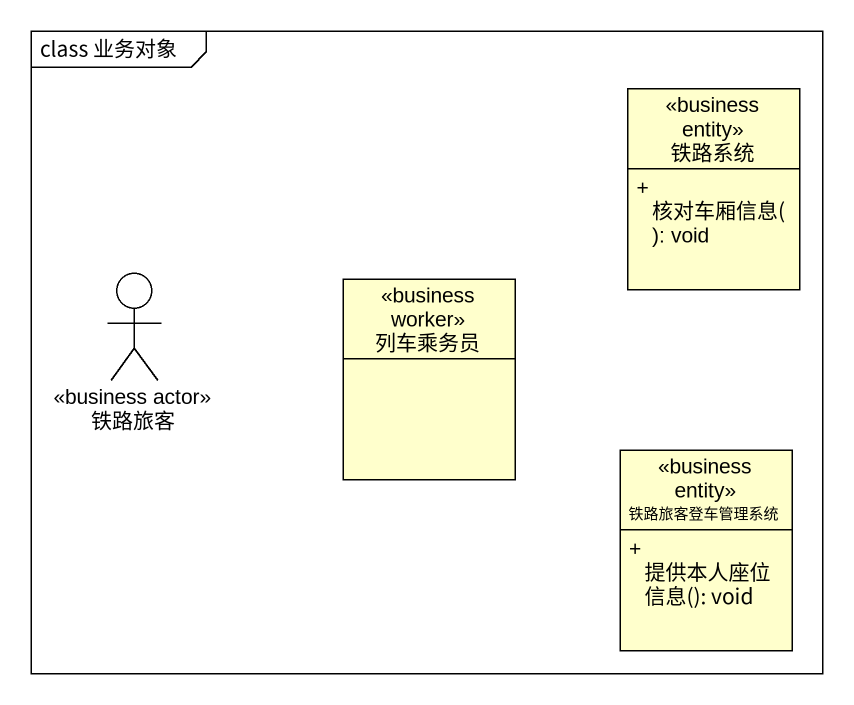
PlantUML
@startuml
mainframe class 业务对象
allowmixing
hide circle
hide empty members
skinparam classAttributeIconSize 0
class 铁路系统 <<business entity>> {
  + 核对车厢信息(): void
}
actor 铁路旅客 <<business actor>>
class 列车乘务员 <<business worker>>
class 铁路旅客登车管理系统 <<business entity>> {
  + 提供本人座位信息(): void
}
@enduml
